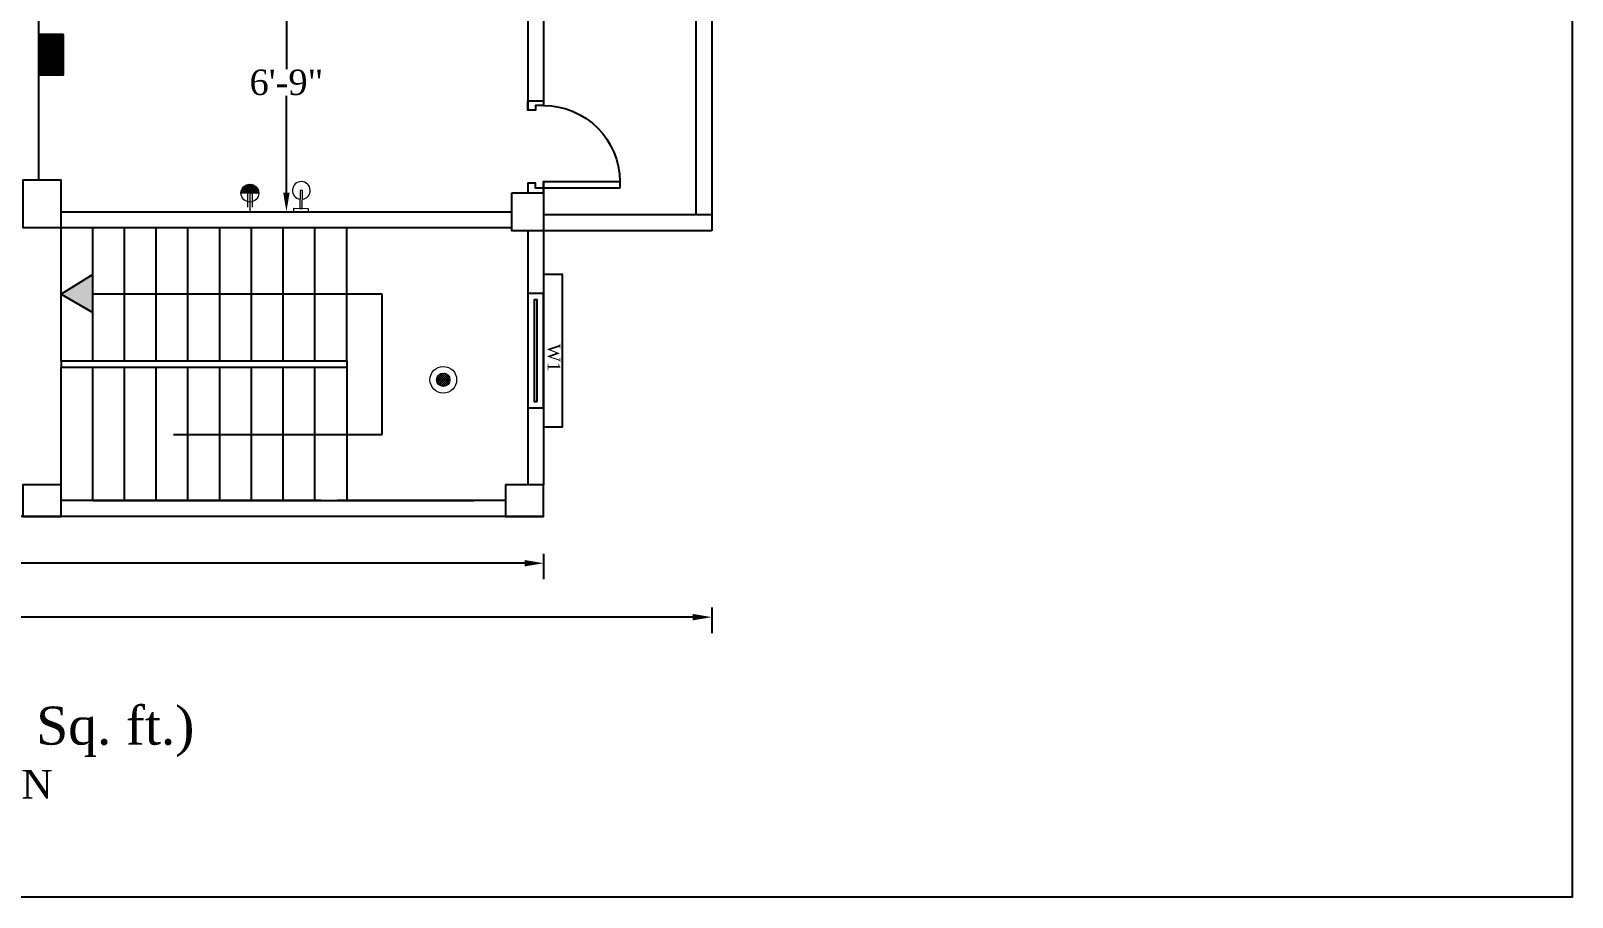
# Model space of a CAD drawing. Header units: inches. Extents: x -5597760 to 21122418, y -37133 to 23298423.
# Drawn here: x 4146.5 to 4632, y -24724.5 to -24451.5 of the extents above; entities that cross this region are included whole.
import ezdxf

# ---------------------------------------------------------------- set-up
doc = ezdxf.new("R2010")
doc.units = ezdxf.units.IN
doc.header["$MEASUREMENT"] = 0
for name, color, linetype, lineweight in [('CONTINUOUS', 7, 'Continuous', 25), ('ELECTRICAL SYMBLE', 170, 'Continuous', 15), ('low wall', 30, 'Continuous', 9)]:
    doc.layers.add(name, color=color, linetype=linetype, lineweight=lineweight)
doc.layers.add('Dimention', color=7, linetype='Continuous')
doc.layers.add('E-TEXT', color=50, linetype='Continuous')
doc.styles.get("Standard").update_dxf_attribs({"font": 'times.ttf', "height": 8})
doc.dimstyles.get("Standard").update_dxf_attribs({"dimtxt": 7, "dimasz": 6, "dimexe": 5, "dimexo": 4, "dimgap": 0.09, "dimtad": 0, "dimtih": 1, "dimtoh": 1, "dimdec": 0, "dimzin": 0, "dimdsep": 46, "dimlunit": 3, "dimtxsty": 'Standard', "dimcen": 0.09, "dimadec": 0, "dimazin": 0, "dimtfac": 1, "dimtdec": 0, "dimtofl": 0, "dimtmove": 0, "dimatfit": 3, "dimfxl": 3, "dimfxlon": 1, "dimtolj": 1, "dimtzin": 0, "dimarcsym": 0})

# ---------------------------------------------------------------- blocks, each defined once
blk = doc.blocks.new('*D1147')
at = {"color": 0, "lineweight": -2, "transparency": 16777216}
for p, q in [((3844.97, -24616.25), (3844.97, -24624.25)), ((3850.97, -24619.25), (4062.71, -24619.25)), ((4301.97, -24619.25), (4090.23, -24619.25)), ((4307.97, -24616.25), (4307.97, -24624.25))]:
    blk.add_line(p, q, dxfattribs=at)
at = {"color": 0, "transparency": 16777216}
for points in [[(3850.97, -24618.25), (3850.97, -24620.25), (3844.97, -24619.25)], [(4301.97, -24618.25), (4301.97, -24620.25), (4307.97, -24619.25)]]:
    blk.add_solid(points, dxfattribs=at)
at = {"layer": 'Defpoints', "color": 0, "transparency": 16777216}
for p in [(3844.97, -24604.5), (4307.97, -24604.5), (4307.97, -24619.25)]:
    blk.add_point(p, dxfattribs=at)
at = {"color": 0, "lineweight": -3, "transparency": 16777216, "insert": (4076.47, -24619.25), "char_height": 8, "attachment_point": 5}
blk.add_mtext('\\A1;38\'-7"', dxfattribs=at)
blk = doc.blocks.new('Small Door')
at = {"color": 142}
for points in [[(1.5, 24), (1.5, 0), (3.5, 0), (3.5, 24)], [(0, 0), (1.5, 0), (1.5, -2.5), (3, -2.5), (3, -5), (0, -5)], [(29, 0), (27.5, 0), (27.5, -2.5), (26, -2.5), (26, -5), (29, -5)]]:
    blk.add_lwpolyline(points, close=True, dxfattribs=at)
blk.add_arc((3.5, 0), 24, 0, 90, dxfattribs=at)
blk = doc.blocks.new('*D1149')
at = {"color": 0, "lineweight": -2, "transparency": 16777216}
for p, q in [((3796.97, -24633.25), (3796.97, -24641.25)), ((4360.97, -24633.25), (4360.97, -24641.25)), ((3802.97, -24636.25), (4072.25, -24636.25)), ((4354.97, -24636.25), (4085.68, -24636.25))]:
    blk.add_line(p, q, dxfattribs=at)
at = {"color": 0, "transparency": 16777216}
for points in [[(3802.97, -24635.25), (3802.97, -24637.25), (3796.97, -24636.25)], [(4354.97, -24635.25), (4354.97, -24637.25), (4360.97, -24636.25)]]:
    blk.add_solid(points, dxfattribs=at)
at = {"layer": 'Defpoints', "color": 0, "transparency": 16777216}
for p in [(3796.97, -24514.5), (4360.97, -24514.5), (3796.97, -24636.25)]:
    blk.add_point(p, dxfattribs=at)
at = {"color": 0, "transparency": 16777216, "insert": (4078.97, -24636.25), "char_height": 8, "attachment_point": 5}
blk.add_mtext("\\A1;47'", dxfattribs=at)
blk = doc.blocks.new('*D1186')
at = {"color": 0, "lineweight": -2, "transparency": 16777216}
for p, q in [((4226.97, -24427), (4231.97, -24427)), ((4226.97, -24433), (4226.97, -24463.58)), ((4226.97, -24502.5), (4226.97, -24471.92)), ((4226.97, -24508.5), (4231.97, -24508.5))]:
    blk.add_line(p, q, dxfattribs=at)
at = {"color": 0, "transparency": 16777216}
for points in [[(4225.97, -24433), (4227.97, -24433), (4226.97, -24427)], [(4225.97, -24502.5), (4227.97, -24502.5), (4226.97, -24508.5)]]:
    blk.add_solid(points, dxfattribs=at)
at = {"layer": 'Defpoints', "color": 0, "transparency": 16777216}
for p in [(4226.97, -24427), (4226.97, -24508.5), (4226.97, -24508.5)]:
    blk.add_point(p, dxfattribs=at)
at = {"color": 0, "transparency": 16777216, "insert": (4226.97, -24467.75), "char_height": 8, "attachment_point": 5}
blk.add_mtext('\\A1;6\'-9"', dxfattribs=at)
blk = doc.blocks.new('6')
at = {"color": 30, "true_color": 0xf26722, "extrusion": (-0.011679, 0.000192196, 0.999932)}
for p, q in [((1019.47, 986.62, -2.2), (1022.01, 989.17, -2.17)), ((1022.63, 983.6, -2.16), (1019.48, 986.75, -2.2)), ((1019.53, 985.74, -2.2), (1022.89, 989.1, -2.16)), ((1021.64, 983.64, -2.17), (1019.53, 985.76, -2.2)), ((1023.37, 983.8, -2.15), (1019.69, 987.48, -2.2)), ((1019.79, 985.05, -2.2), (1023.58, 988.84, -2.15)), ((1023.96, 984.15, -2.15), (1020.03, 988.08, -2.19)), ((1020.18, 984.5, -2.19), (1024.13, 988.46, -2.15)), ((1024.44, 984.62, -2.14), (1020.5, 988.56, -2.19)), ((1020.68, 984.06, -2.19), (1024.57, 987.95, -2.14)), ((1024.8, 985.2, -2.14), (1021.08, 988.92, -2.18)), ((1021.31, 983.74, -2.18), (1024.89, 987.33, -2.14)), ((1025.02, 985.92, -2.14), (1021.8, 989.14, -2.17)), ((1022.09, 983.58, -2.17), (1025.05, 986.55, -2.14)), ((1025.01, 986.87, -2.14), (1022.75, 989.13, -2.16)), ((1023.18, 983.73, -2.16), (1024.9, 985.45, -2.14))]:
    blk.add_line(p, q, dxfattribs=at)
at = {"layer": 'ELECTRICAL SYMBLE', "color": 30, "true_color": 0xf26722, "extrusion": (-0.011679, 0.000192196, 0.999932)}
for radius in [5.6, 2.8]:
    blk.add_circle((1022.16, 986.38, -13.92), radius, dxfattribs=at)
blk = doc.blocks.new('8')
at = {"color": 30, "true_color": 0xf26722, "extrusion": (-0.011679, 0.000192196, 0.999932)}
for p, q in [((1022.34, 924.16, -2.15), (1010.86, 924.16, -2.29)), ((1010.87, 922.66, -2.29), (1022.34, 922.66, -2.15)), ((1022.34, 922.66, -2.15), (1022.34, 924.16, -2.15))]:
    blk.add_line(p, q, dxfattribs=at)
at = {"layer": 'ELECTRICAL SYMBLE', "color": 30, "true_color": 0xf26722, "extrusion": (-0.011679, 0.000192196, 0.999932)}
for p, q in [((1010.86, 928.15, -2.29), (1008.87, 928.15, -2.31)), ((1008.87, 928.15, -2.31), (1008.87, 918.67, -2.31)), ((1010.87, 918.67, -2.29), (1010.86, 928.15, -2.29)), ((1010.86, 924.16, -2.29), (1010.87, 922.66, -2.29)), ((1008.87, 918.67, -2.31), (1010.87, 918.67, -2.29))]:
    blk.add_line(p, q, dxfattribs=at)
blk.add_arc((1022.18, 923.42, -13.92), 5.6, 187.69162, 172.3364, dxfattribs=at)
blk = doc.blocks.new('18')
at = {"color": 5, "extrusion": (-0.011679, 0.000192196, 0.999932)}
for p, q in [((1016.16, 626.37, -2.17), (1021.14, 631.35, -2.11)), ((1021.72, 629.63, -2.1), (1020.19, 631.17, -2.12)), ((1021.72, 630.57, -2.1), (1020.96, 631.33, -2.11)), ((1021.73, 620.2, -2.1), (1016.13, 625.8, -2.17)), ((1016.14, 625.41, -2.17), (1021.72, 631, -2.1)), ((1021.73, 621.14, -2.1), (1016.2, 626.67, -2.17)), ((1020.71, 620.28, -2.11), (1016.22, 624.76, -2.17)), ((1016.26, 624.58, -2.17), (1021.72, 630.05, -2.1)), ((1021.73, 622.09, -2.1), (1016.37, 627.44, -2.17)), ((1016.42, 627.58, -2.17), (1019.93, 631.09, -2.12)), ((1016.47, 623.85, -2.16), (1021.72, 629.11, -2.1)), ((1021.73, 623.03, -2.1), (1016.64, 628.12, -2.16)), ((1019.31, 620.73, -2.13), (1016.67, 623.37, -2.16)), ((1016.76, 623.2, -2.16), (1021.72, 628.17, -2.1)), ((1021.73, 623.97, -2.1), (1016.96, 628.73, -2.16)), ((1017.11, 622.61, -2.16), (1021.72, 627.22, -2.1)), ((1021.73, 624.92, -2.1), (1017.35, 629.28, -2.15)), ((1017.53, 622.08, -2.15), (1021.72, 626.28, -2.1)), ((1021.72, 625.86, -2.1), (1017.8, 629.78, -2.15)), ((1018, 621.61, -2.15), (1021.73, 625.34, -2.1)), ((1021.72, 626.8, -2.1), (1018.31, 630.22, -2.14)), ((1018.52, 621.19, -2.14), (1021.73, 624.4, -2.1)), ((1021.72, 627.74, -2.1), (1018.87, 630.6, -2.14)), ((1019.11, 620.83, -2.13), (1021.73, 623.45, -2.1)), ((1021.72, 628.69, -2.1), (1019.49, 630.92, -2.13)), ((1019.76, 620.54, -2.12), (1021.73, 622.51, -2.1)), ((1020.48, 620.32, -2.12), (1021.73, 621.57, -2.1)), ((1021.3, 620.2, -2.11), (1021.73, 620.62, -2.1))]:
    blk.add_line(p, q, dxfattribs=at)
at = {"extrusion": (-0.011679, 0.000192196, 0.999932)}
blk.add_line((1021.72, 631.38, -2.1), (1021.73, 620.18, -2.1), dxfattribs=at)
at = {"layer": 'ELECTRICAL SYMBLE', "extrusion": (-0.011679, 0.000192196, 0.999932)}
for p, q in [((1021.72, 627.33, -2.1), (1030.48, 627.33, -2)), ((1021.72, 625.78, -2.1), (1033.5, 625.79, -1.97)), ((1021.73, 624.24, -2.1), (1030.48, 624.24, -2))]:
    blk.add_line(p, q, dxfattribs=at)
blk.add_circle((1021.63, 625.79, -13.92), 5.6, dxfattribs=at)

msp = doc.modelspace()

# ---------------------------------------------------------------- hatches: boundary and pattern name
at = {"lineweight": -3}
h = msp.add_hatch(color=256, dxfattribs=at)
h.set_gradient(color1=(214, 214, 214), color2=(71, 71, 71), one_color=1, tint=0.288793, name='INVCURVED')
h.paths.add_polyline_path([(4158.84, -24534.5), (4155.97, -24534.5), (4165.97, -24540.2), (4165.97, -24534.5)])
h.paths.add_polyline_path([(4165.97, -24534.5), (4165.97, -24528.21), (4155.97, -24534.5), (4158.84, -24534.5)])
at = {"layer": 'CONTINUOUS', "lineweight": 25}
h = msp.add_hatch(dxfattribs=at)
h.set_pattern_fill('ANSI31', color=1, scale=0.5, angle=-90)
h.set_pattern_definition([(315, (45140.649155, 381605.890914), (0.044194173824, 0.044194173824), [])])
h.paths.add_polyline_path([(4156.71, -24452.67), (4148.97, -24452.67), (4148.97, -24465.33), (4156.71, -24465.33)])

# ---------------------------------------------------------------- linework, layer by layer
for p, q in [((4307.97, -24342, 0.07), (4307.97, -24475, 0.07)), ((4360.97, -24342, 0.07), (4360.97, -24514.5, 0.07)), ((4355.97, -24347, 0.07), (4355.97, -24509.5, 0.07)), ((4302.97, -24352, 0.07), (4302.97, -24476.5, 0.07)), ((4148.97, -24498.5, 0.07), (4148.97, -24441.58, 0.07)), ((4302.97, -24499.5, 0.07), (4302.97, -24502.5, 0.07)), ((4307.97, -24499, 0.07), (4307.97, -24594.5, 0.07)), ((4158.97, -24508.5, 0.07), (4271.97, -24508.5, 0.07)), ((4360.97, -24509.5, 0.07), (4307.97, -24509.5, 0.07)), ((4155.97, -24513.5, 0.07), (4297.97, -24513.5, 0.07)), ((4245.97, -24555.5, 0.07), (4245.97, -24513.5, 0.07)), ((4302.97, -24514.5, 0.07), (4302.97, -24594.5, 0.07)), ((4360.97, -24514.5, 0.07), (4307.97, -24514.5, 0.07)), ((4155.97, -24555.5, 0.07), (4155.97, -24557.5, 0.07)), ((4245.97, -24555.5, 0.07), (4245.97, -24557.5, 0.07)), ((4245.97, -24557.5, 0.07), (4245.97, -24599.5, 0.07)), ((4237.97, -24599.5, 0.07), (4155.97, -24599.5, 0.07)), ((4295.97, -24599.5, 0.07), (4242.97, -24599.5, 0.07)), ((4307.97, -24604.5, 0.07), (4007.97, -24604.5, 0.07))]:
    msp.add_line(p, q)
at = {"lineweight": -3}
for p, q in [((4155.97, -24508.5, 0.07), (4297.97, -24508.5, 0.07)), ((4155.97, -24555.5, 0.07), (4155.97, -24513.5, 0.07)), ((4165.97, -24555.5, 0.07), (4165.97, -24513.5, 0.07)), ((4175.97, -24555.5, 0.07), (4175.97, -24513.5, 0.07)), ((4185.97, -24555.5, 0.07), (4185.97, -24513.5, 0.07)), ((4195.97, -24555.5, 0.07), (4195.97, -24513.5, 0.07)), ((4205.97, -24555.5, 0.07), (4205.97, -24513.5, 0.07)), ((4215.97, -24555.5, 0.07), (4215.97, -24513.5, 0.07)), ((4225.97, -24555.5, 0.07), (4225.97, -24513.5, 0.07)), ((4235.97, -24555.5, 0.07), (4235.97, -24513.5, 0.07)), ((4165.97, -24528.21, 0.07), (4155.97, -24534.5, 0.07)), ((4165.97, -24540.2, 0.07), (4165.97, -24528.21, 0.07)), ((4155.97, -24534.5, 0.07), (4165.97, -24540.2, 0.07)), ((4257.15, -24534.5, 0.07), (4165.97, -24534.5, 0.07)), ((4257.15, -24578.72, 0.07), (4257.15, -24534.5, 0.07)), ((4155.97, -24555.5, 0.07), (4245.97, -24555.5, 0.07)), ((4155.97, -24557.5, 0.07), (4245.97, -24557.5, 0.07)), ((4155.97, -24599.5, 0.07), (4155.97, -24557.5, 0.07)), ((4165.97, -24599.5, 0.07), (4165.97, -24557.5, 0.07)), ((4175.97, -24599.5, 0.07), (4175.97, -24557.5, 0.07)), ((4185.97, -24599.5, 0.07), (4185.97, -24557.5, 0.07)), ((4195.97, -24599.5, 0.07), (4195.97, -24557.5, 0.07)), ((4205.97, -24599.5, 0.07), (4205.97, -24557.5, 0.07)), ((4215.97, -24599.5, 0.07), (4215.97, -24557.5, 0.07)), ((4225.97, -24599.5, 0.07), (4225.97, -24557.5, 0.07)), ((4235.97, -24599.5, 0.07), (4235.97, -24557.5, 0.07)), ((4191.45, -24578.72, 0.07), (4257.15, -24578.72, 0.07)), ((4307.97, -24576.25, 0.07), (4307.97, -24594.5, 0.07)), ((4165.97, -24599.5, 0.07), (4242.97, -24599.5, 0.07)), ((4237.97, -24599.5, 0.07), (4285.97, -24599.5, 0.07))]:
    msp.add_line(p, q, dxfattribs=at)
at = {"elevation": 0.07}
for points in [[(3724.47, -23956), (4631.96, -23956), (4631.96, -24724.5), (3724.47, -24724.5)], [(4155.97, -24513.5), (4155.97, -24498.5), (4143.97, -24498.5), (4143.97, -24513.5)], [(4143.97, -24604.5), (4155.97, -24604.5), (4155.97, -24594.5), (4143.97, -24594.5)], [(4295.97, -24604.5), (4307.97, -24604.5), (4307.97, -24594.5), (4295.97, -24594.5)]]:
    msp.add_lwpolyline(points, close=True, dxfattribs=at)
at = {"lineweight": -3, "elevation": 0.07}
msp.add_lwpolyline([(4297.97, -24502.5), (4307.97, -24502.5), (4307.97, -24514.5), (4297.97, -24514.5)], close=True, dxfattribs=at)
at = {"layer": 'Dimention', "lineweight": -3, "ltscale": 2, "elevation": 0.07, "flags": 128}
msp.add_lwpolyline([(4305.97, -24568.25), (4305.97, -24536.25), (4304.97, -24536.25), (4304.97, -24568.25)], close=True, dxfattribs=at)
at = {"layer": 'E-TEXT', "color": 0, "lineweight": 25, "elevation": 0.07}
msp.add_lwpolyline([(4156.71, -24452.67), (4148.97, -24452.67), (4148.97, -24465.33), (4156.71, -24465.33)], close=True, dxfattribs=at)
at = {"layer": 'low wall', "lineweight": -3, "ltscale": 5, "elevation": 0.07}
msp.add_lwpolyline([(4307.97, -24576.25), (4313.97, -24576.25), (4313.97, -24528.25), (4307.97, -24528.25)], dxfattribs=at)
msp.add_lwpolyline([(4307.97, -24570.25), (4307.97, -24534.25), (4302.97, -24534.25), (4302.97, -24570.25)], close=True, dxfattribs=at)

# ---------------------------------------------------------------- block references
at = {"xscale": -1, "rotation": 270}
msp.add_blockref('Small Door', (4307.97, -24502.5, 0.07), dxfattribs=at)
at = {"layer": 'ELECTRICAL SYMBLE', "lineweight": 25, "xscale": 0.5, "yscale": 0.5, "zscale": 0.5, "rotation": 270}
msp.add_blockref('18', (3902.57, -23991.75, 1.05), dxfattribs=at)
at = {"layer": 'ELECTRICAL SYMBLE', "color": 0, "lineweight": 25, "xscale": 0.5, "yscale": 0.5, "zscale": 0.5, "rotation": 89.35282721475053}
msp.add_blockref('8', (4687.57, -25018.11, 1.22), dxfattribs=at)
at = {"layer": 'ELECTRICAL SYMBLE', "color": 0, "lineweight": 25, "xscale": 0.75, "yscale": 0.75, "zscale": 0.75}
msp.add_blockref('6', (3509.7, -25301.21, 1.7), dxfattribs=at)

# ---------------------------------------------------------------- texts
at = {"lineweight": -3, "insert": (4313.26, -24550.1, 0.07), "char_height": 4, "width": 612.207, "attachment_point": 1, "rotation": 270}
msp.add_mtext('W1', dxfattribs=at)
at = {"linetype": 'ByBlock', "lineweight": -3, "insert": (4082.72, -24664.42, 0.07), "char_height": 7, "width": 391.8125, "attachment_point": 2}
msp.add_mtext('{\\H1.714x;    FLOOR PLAN (1860 Sq. ft.)\\P\\H0.7502x;     SCALE : AS SHOWN          }', dxfattribs=at)

# ---------------------------------------------------------------- dimensions: what is measured, and where the dimension line sits
dim = msp.add_linear_dim(base=(4226.965388, -24508.501437, 0.068791), p1=(4226.965388, -24427.001441, 0.068791), p2=(4226.965388, -24508.501437, 0.068791), angle=90, dimstyle='Standard')
dim.commit()
dim.dimension.update_dxf_attribs({"geometry": '*D1186', "text_midpoint": (4226.965388, -24467.751439, 0.068791)})
dim = msp.add_linear_dim(base=(3796.97, -24636.25, 0.07), p1=(4360.97, -24514.5, 0.07), p2=(3796.97, -24514.5, 0.07), dimstyle='Standard')
dim.commit()
dim.dimension.update_dxf_attribs({"geometry": '*D1149', "text_midpoint": (4078.97, -24636.25, 0.07)})
at = {"lineweight": -3}
dim = msp.add_linear_dim(base=(4307.97, -24619.25, 0.07), p1=(3844.97, -24604.5, 0.07), p2=(4307.97, -24604.5, 0.07), dimstyle='Standard', dxfattribs=at)
dim.commit()
dim.dimension.update_dxf_attribs({"geometry": '*D1147', "text_midpoint": (4076.47, -24619.25, 0.07), "dimtype": 160})

doc.saveas('drawing.dxf')
